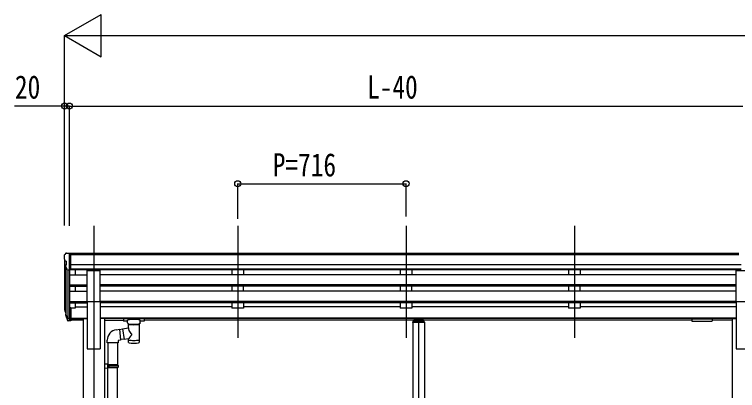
# Model space of a CAD drawing. Units: millimetres, scale not verified. Extents: x -12615 to 12615, y -8910 to 8910.
# Drawn here: x -6689 to -3614, y -3167 to -1566 of the extents above; entities that cross this region are included whole.
import ezdxf
from ezdxf.enums import TextEntityAlignment as Align

# ---------------------------------------------------------------- set-up
doc = ezdxf.new("R2010")
doc.units = ezdxf.units.MM
doc.header["$LTSCALE"] = 40
for name, color, linetype in [('0-3_YKK_12', 2, 'Continuous'), ('0-4_YKK_13', 4, 'Continuous'), ('0-5_YKK_A1', 4, 'Continuous'), ('0-6_YKK_D', 6, 'Continuous')]:
    doc.layers.add(name, color=color, linetype=linetype)
doc.styles.add('ＭＳ ゴシック', font='')
doc.styles.get('ＭＳ ゴシック').set_extended_font_data('MS Gothic')

msp = doc.modelspace()

# ---------------------------------------------------------------- linework, layer by layer
at = {"layer": '0-3_YKK_12'}
for p, q in [((-5739.7, -2465.76), (-5739.7, -2943.28)), ((-5023.7, -2465.76), (-5023.7, -2943.28)), ((-4307.7, -2465.76), (-4307.7, -2943.28)), ((-4970.2, -2870.17), (-4970.2, -5297.03))]:
    msp.add_line(p, q, dxfattribs=at)
msp.add_lwpolyline([(-6351.7, -2465.76), (-6351.7, -4990.16), (-6351.7, -5390.16), (-6351.7, -5640.16)], dxfattribs=at)
at = {"layer": '0-4_YKK_13'}
for p, q in [((-6470.79, -2582.71), (-6474.86, -2588.52)), ((-6467.7, -2582.14), (-6470.03, -2582.29)), ((-6467.7, -2582.14), (-6449.2, -2582.14)), ((-6455.7, -2655.13), (-6455.7, -2582.14)), ((-6449.2, -2582.14), (-6439.2, -2582.23)), ((-6449.2, -2654.13), (-6449.2, -2582.14)), ((-6439.2, -2583.75), (-6439.2, -2582.23)), ((-6477.7, -2591.52), (-6477.7, -2592.14)), ((-6475.17, -2613.33), (-6469.85, -2616.4)), ((-6463.32, -2653.32), (-6472.33, -2637.72)), ((-6469.7, -2616.66), (-6469.7, -2632.93)), ((-6455.7, -2655.13), (-6460.91, -2654.81)), ((-6449.2, -2654.13), (-6455.7, -2654.13)), ((-6324.2, -2787.59), (-6324.2, -2655.79)), ((-6379.2, -2787.59), (-6324.2, -2787.59)), ((-3619.2, -2787.59), (-3564.2, -2787.59)), ((-6474, -2828.68), (-6470.73, -2835.74)), ((-6455.7, -2815.87), (-6455.7, -2870.64)), ((-6449.2, -2815.87), (-6455.7, -2815.87)), ((-6449.2, -2815.87), (-6449.2, -2869.9)), ((-6474.6, -2830.06), (-6470.73, -2838)), ((-6472.29, -2841.33), (-6471.95, -2845.74)), ((-6471.95, -2845.74), (-6463.14, -2869.28)), ((-6471.34, -2845.17), (-6463.14, -2861.35)), ((-6462.13, -2860.22), (-6469.89, -2844.82)), ((-6449.2, -2856), (-6455.7, -2856)), ((-6139.7, -2859.78), (-6222.7, -2859.78)), ((-3806.7, -2859.78), (-3723.7, -2859.78)), ((-6455.7, -2860.9), (-6460.83, -2860.9)), ((-6455.7, -2862.71), (-6460.54, -2862.71)), ((-6455.7, -2870.64), (-6460.54, -2870.64)), ((-6449.2, -2860.88), (-6455.7, -2860.88)), ((-6449.2, -2869.9), (-6455.7, -2869.9)), ((-6224.7, -2860.45), (-6224.7, -2871.21)), ((-6139.7, -2861.96), (-6222.7, -2861.96)), ((-6208.2, -2871.87), (-6222.7, -2871.87)), ((-6208.2, -2878.68), (-6208.2, -2868.4)), ((-6204.1, -2900.75), (-6204.1, -2883.17)), ((-6158.3, -2883.18), (-6158.28, -2963.47)), ((-6154.2, -2878.68), (-6154.2, -2868.4)), ((-6139.7, -2871.87), (-6154.2, -2871.87)), ((-6137.7, -2860.45), (-6137.7, -2871.21)), ((-6137.7, -2860.64), (-6137.7, -2862.18)), ((-4995.7, -2875.66), (-4995.7, -2877.16)), ((-4944.7, -2877.16), (-4995.7, -2877.16)), ((-4946.2, -2874.16), (-4994.2, -2874.16)), ((-4992.7, -2869.7), (-4992.7, -2874.16)), ((-4990.2, -2867.13), (-4988.7, -2867.13)), ((-4990.2, -2869.64), (-4990.2, -2874.16)), ((-4990.2, -2869.64), (-4988.7, -2869.64)), ((-4990.2, -2871.53), (-4950.2, -2871.53)), ((-4951.7, -2861.21), (-4988.7, -2861.21)), ((-4988.7, -2861.21), (-4988.7, -2869.64)), ((-4988.7, -2863.7), (-4951.7, -2863.7)), ((-4986.1, -2866.13), (-4986.1, -2866.61)), ((-4982.65, -2868.02), (-4982.65, -2868.35)), ((-4980.69, -2867.69), (-4980.69, -2868.03)), ((-4980.2, -2866.78), (-4980.2, -2869.46)), ((-4979.71, -2867.69), (-4979.71, -2868.03)), ((-4977.75, -2868.35), (-4977.75, -2868.02)), ((-4974.3, -2866.13), (-4974.3, -2866.61)), ((-4966.1, -2866.13), (-4966.1, -2866.61)), ((-4962.65, -2868.02), (-4962.65, -2868.35)), ((-4960.69, -2867.69), (-4960.69, -2868.03)), ((-4960.2, -2866.78), (-4960.2, -2869.46)), ((-4959.71, -2867.69), (-4959.71, -2868.03)), ((-4957.75, -2868.35), (-4957.75, -2868.02)), ((-4954.3, -2866.13), (-4954.3, -2866.61)), ((-4951.7, -2861.21), (-4951.7, -2869.64)), ((-4951.7, -2867.13), (-4950.2, -2867.13)), ((-4951.7, -2869.64), (-4950.2, -2869.64)), ((-4950.2, -2869.64), (-4950.2, -2874.16)), ((-4947.7, -2874.16), (-4947.7, -2869.7)), ((-4944.7, -2875.66), (-4944.7, -2877.16)), ((-3808.7, -2860.45), (-3808.7, -2871.21)), ((-3808.7, -2860.64), (-3808.7, -2862.18)), ((-3806.7, -2861.96), (-3723.7, -2861.96)), ((-3806.7, -2871.87), (-3723.7, -2871.87)), ((-3721.7, -2860.45), (-3721.7, -2871.21)), ((-6255.06, -2908.22), (-6242.55, -2906.66)), ((-6229.03, -2906.54), (-6242.38, -2908.61)), ((-6229.32, -2904.66), (-6204.1, -2900.75)), ((-6229.32, -2904.66), (-6222.3, -2949.92)), ((-6222.59, -2948.04), (-6238.71, -2950.54)), ((-6204.1, -2947.09), (-6222.3, -2949.92)), ((-6204.12, -2963.47), (-6204.1, -2946.84)), ((-6294.46, -2964.23), (-6294.46, -2953.31)), ((-6248.46, -2964.23), (-6294.46, -2964.23)), ((-6292.5, -2964.23), (-6292.5, -3055.53)), ((-6250.5, -2964.23), (-6250.5, -3058.09)), ((-6290.5, -3055.59), (-6306.5, -3055.12)), ((-6306.5, -3055.12), (-6306.5, -3073.06)), ((-6290.5, -3072.59), (-6306.5, -3073.06)), ((-6290.5, -3057.59), (-6292.5, -3057.59)), ((-6249.5, -3058.09), (-6292.5, -3058.09)), ((-6248.5, -3060.09), (-6292.5, -3060.09)), ((-6248.5, -3068.09), (-6292.5, -3068.09)), ((-6249.5, -3070.09), (-6292.5, -3070.09)), ((-6292.5, -3914.78), (-6292.5, -3072.65)), ((-6290.5, -3057.59), (-6290.5, -3055.59)), ((-6290.5, -3072.59), (-6290.5, -3070.59)), ((-6288.02, -3060.09), (-6287.59, -3058.09)), ((-6250.5, -3917.34), (-6250.5, -3070.09)), ((-6248.5, -3060.09), (-6249.5, -3058.09)), ((-6248.5, -3068.09), (-6249.5, -3070.09)), ((-6248.5, -3060.09), (-6248.5, -3068.09))]:
    msp.add_line(p, q, dxfattribs=at)
for points in [[(-6379.2, -2787.59), (-6379.2, -2655.79), (-6324.2, -2655.79)], [(-3619.2, -2787.59), (-3619.2, -2655.79), (-3564.2, -2655.79)], [(-6222.7, -2859.78), (-6223.05, -2859.79), (-6223.58, -2859.81), (-6224.03, -2859.86), (-6224.34, -2859.94), (-6224.5, -2860.04), (-6224.62, -2860.18), (-6224.69, -2860.36), (-6224.7, -2860.45)], [(-6137.7, -2860.45), (-6137.74, -2860.25), (-6137.82, -2860.11), (-6137.92, -2860.02), (-6138.02, -2859.96), (-6138.14, -2859.91), (-6138.43, -2859.85), (-6138.92, -2859.81), (-6139.46, -2859.79), (-6139.7, -2859.78)], [(-3808.7, -2860.45), (-3808.66, -2860.25), (-3808.58, -2860.11), (-3808.48, -2860.02), (-3808.38, -2859.96), (-3808.26, -2859.91), (-3807.97, -2859.85), (-3807.48, -2859.81), (-3806.93, -2859.79), (-3806.7, -2859.78)], [(-3723.7, -2859.78), (-3723.35, -2859.79), (-3722.82, -2859.81), (-3722.37, -2859.86), (-3722.06, -2859.94), (-3721.89, -2860.04), (-3721.77, -2860.18), (-3721.71, -2860.36), (-3721.7, -2860.45)], [(-6222.7, -2871.87), (-6223.05, -2871.87), (-6223.58, -2871.84), (-6224.03, -2871.79), (-6224.34, -2871.71), (-6224.5, -2871.61), (-6224.62, -2871.48), (-6224.69, -2871.3), (-6224.7, -2871.21)], [(-6204.1, -2883.17), (-6204.33, -2883.07), (-6205.69, -2882.34), (-6206.8, -2881.49), (-6207.56, -2880.63), (-6208.02, -2879.73), (-6208.19, -2878.84)], [(-6154.24, -2878.62), (-6154.21, -2878.98), (-6154.46, -2879.94), (-6154.98, -2880.82), (-6155.78, -2881.66), (-6156.9, -2882.46), (-6158.3, -2883.18)], [(-6137.7, -2871.21), (-6137.74, -2871.4), (-6137.82, -2871.54), (-6137.92, -2871.63), (-6138.02, -2871.69), (-6138.14, -2871.74), (-6138.43, -2871.8), (-6138.92, -2871.85), (-6139.46, -2871.87), (-6139.7, -2871.87)], [(-4981.67, -2868.25), (-4981.48, -2868.27), (-4981.4, -2868.28), (-4981.29, -2868.28), (-4981.12, -2868.27), (-4980.98, -2868.24), (-4980.85, -2868.2), (-4980.76, -2868.15), (-4980.71, -2868.09)], [(-4979.69, -2868.09), (-4979.63, -2868.15), (-4979.54, -2868.2), (-4979.42, -2868.24), (-4979.27, -2868.27), (-4979.1, -2868.28), (-4979, -2868.28), (-4978.92, -2868.27), (-4978.73, -2868.25)], [(-4961.67, -2868.25), (-4961.48, -2868.27), (-4961.4, -2868.28), (-4961.29, -2868.28), (-4961.12, -2868.27), (-4960.98, -2868.24), (-4960.85, -2868.2), (-4960.76, -2868.15), (-4960.71, -2868.09)], [(-4959.69, -2868.09), (-4959.63, -2868.15), (-4959.54, -2868.2), (-4959.42, -2868.24), (-4959.27, -2868.27), (-4959.1, -2868.28), (-4959, -2868.28), (-4958.92, -2868.27), (-4958.73, -2868.25)], [(-3808.7, -2871.21), (-3808.66, -2871.4), (-3808.58, -2871.54), (-3808.48, -2871.63), (-3808.38, -2871.69), (-3808.26, -2871.74), (-3807.97, -2871.8), (-3807.48, -2871.85), (-3806.93, -2871.87), (-3806.7, -2871.87)], [(-3723.7, -2871.87), (-3723.35, -2871.87), (-3722.82, -2871.84), (-3722.37, -2871.79), (-3722.06, -2871.71), (-3721.89, -2871.61), (-3721.77, -2871.48), (-3721.71, -2871.3), (-3721.7, -2871.21)], [(-6242.55, -2906.66), (-6238.54, -2952.49), (-6248.46, -2954.23), (-6248.46, -2964.23)], [(-6290.5, -3070.59), (-6292.5, -3070.59), (-6292.5, -3057.59)], [(-6288.02, -3060.09), (-6288.02, -3068.09), (-6287.59, -3070.09)]]:
    msp.add_lwpolyline(points, dxfattribs=at)
for centre, radius, start, end in [((-6469.97, -2583.28), 1, 93.5, 145), ((-6474.7, -2591.52), 3, 93, 180), ((-6275.7, -2592.14), 202, 180, 184.94904), ((-6470.79, -2608.96), 6.18, 185.7035, 224.99897), ((-6469.73, -2636.22), 3, 94.7167, 210), ((-6470, -2632.93), 0.3, 274.7167, 0), ((-6470, -2616.66), 0.3, 0, 60), ((-6460.73, -2651.82), 3, 210, 266.5), ((-6446.52, -2820.94), 29.53, 186.50806, 197.98144), ((-6445.11, -2819.18), 30.41, 187.1552, 198.19734), ((-4994.2, -2875.66), 1.5, 90, 180), ((-4946.2, -2875.66), 1.5, 0, 90), ((-6248.55, -2953.67), 45.91, 98.14944, 179.55845)]:
    msp.add_arc(centre, radius, start, end, dxfattribs=at)
for centre, major_axis, ratio, start_param, end_param in [((-6387.05, -2821.37), (-89.06, 1.43), 0.57596, 6.1962358, 6.3678173), ((-6387.84, -2814.7), (87.93, 4.42), 0.541684, 3.0659337, 3.2228513), ((-6470.99, -2841.33), (1.3, 0), 0.90356, 1.3700892, 3.347195), ((-6385.07, -2825.14), (-89.07, 0), 0.90356, 0.2056023, 0.2515348), ((-6385.78, -2821.28), (-88.05, 0), 0.90356, 0.2662965, 0.3003836), ((-6460.54, -2859.99), (-3, 0), 0.90356, 0.5235988, 1.5707963), ((-6460.54, -2867.93), (3, 0), 0.90356, 3.6651914, 4.712389), ((-6460.83, -2859.54), (-1.5, 0), 0.90356, 0.5235988, 1.5707963), ((-6222.7, -2862.18), (-2, 0), 0.109601, 4.712389, 6.2831853), ((-6181.2, -2868.4), (-27, 0), 0.122176, 3.1415927, 6.2831853), ((-6192.2, -2878.68), (-16, 0), 0.361356, 0, 0.0194874), ((-6181.19, -2883.63), (-22.92, 0.42), 0.07247, 0.0008089, 1.5716053), ((-6181.19, -2885.26), (-22.92, 0.42), 0.07247, 0.0008089, 1.5716053), ((-6181.21, -2883.63), (22.91, 0.42), 0.072511, 4.711586, 6.2823824), ((-6181.21, -2885.26), (22.91, 0.42), 0.072511, 4.711586, 6.2823824), ((-6139.7, -2862.18), (-2, 0), 0.109601, 3.1415927, 4.712389), ((-4990.2, -2869.7), (0, 2.57), 0.97237, 6.2831853, 7.8539816), ((-4980.2, -2866.13), (5.9, 0), 0.342073, 0, 3.1415927), ((-4980.2, -2860.84), (8.02, 0), 0.939674, 4.4018361, 4.5279947), ((-4980.2, -2861.18), (8.02, 0), 0.939674, 4.4018361, 4.5279947), ((-4980.2, -2860.17), (8.02, 0), 0.939674, 4.6512338, 4.7735441), ((-4980.2, -2860.84), (-8.02, 0), 0.939674, 1.7551906, 1.8813492), ((-4980.2, -2861.18), (-8.02, 0), 0.939674, 1.7551906, 1.8813492), ((-4960.2, -2866.13), (5.9, 0), 0.342073, 0, 3.1415927), ((-4960.2, -2860.84), (8.02, 0), 0.939674, 4.4018361, 4.5279947), ((-4960.2, -2861.18), (8.02, 0), 0.939674, 4.4018361, 4.5279947), ((-4960.2, -2860.17), (8.02, 0), 0.939674, 4.6512338, 4.7735441), ((-4960.2, -2860.84), (-8.02, 0), 0.939674, 1.7551906, 1.8813492), ((-4960.2, -2861.18), (-8.02, 0), 0.939674, 1.7551906, 1.8813492), ((-4950.2, -2869.7), (0, 2.57), 0.97237, 4.712389, 6.2831853), ((-3806.7, -2862.18), (2, 0), 0.109601, 1.5707963, 3.1415927), ((-3723.7, -2862.18), (2, 0), 0.109601, 0, 1.5707963), ((-6181.2, -2927.29), (22.81, -26.62), 0.234429, 3.1563334, 4.5976381), ((-6183.75, -2924.65), (-20.32, -22.25), 0.045535, 4.9756507, 6.2441899), ((-6181.2, -2951.03), (-22.91, 0), 0.122865, 6.2831853, 9.424778), ((-6181.2, -2963.47), (-22.92, 0), 0.101955, 6.2829723, 9.4248207)]:
    msp.add_ellipse(centre, major_axis=major_axis, ratio=ratio, start_param=start_param, end_param=end_param, dxfattribs=at)
for centre in [(-4980.2, -2866.61), (-4960.2, -2866.61)]:
    msp.add_ellipse(centre, major_axis=(5.9, 0), ratio=0.342073, dxfattribs=at)
at = {"layer": '0-5_YKK_A1'}
for p, q in [((-6475.7, -2612.72), (-6475.7, -2815.5)), ((-3608.2, -2583.75), (-6449.2, -2583.75)), ((-3608.2, -2588.96), (-6449.2, -2588.96)), ((-6470.73, -2640.49), (-6470.73, -2842.21)), ((-6455.7, -2623.25), (-6455.7, -2815.87)), ((-3598.2, -2632.5), (-6449.2, -2632.5)), ((-6461.7, -2654.65), (-6461.71, -2860.64)), ((-6455.7, -2674.17), (-6379.2, -2674.17)), ((-3598.2, -2650.35), (-6449.2, -2650.35)), ((-3598.2, -2653.6), (-6449.2, -2653.6)), ((-6430.7, -2653.6), (-6430.7, -2674.17)), ((-3619.2, -2674.17), (-6324.2, -2674.17)), ((-5764.7, -2653.69), (-5764.7, -2674.17)), ((-5714.7, -2674.17), (-5764.7, -2674.17)), ((-5714.7, -2653.69), (-5714.7, -2674.17)), ((-5048.7, -2653.69), (-5048.7, -2674.17)), ((-4998.7, -2674.17), (-5048.7, -2674.17)), ((-4998.7, -2653.69), (-4998.7, -2674.17)), ((-4332.7, -2653.69), (-4332.7, -2674.17)), ((-4282.7, -2674.17), (-4332.7, -2674.17)), ((-4282.7, -2653.69), (-4282.7, -2674.17)), ((-6455.7, -2717.54), (-6379.2, -2717.54)), ((-6455.7, -2719.03), (-6379.2, -2719.03)), ((-6455.7, -2723.35), (-6379.2, -2723.35)), ((-6430.7, -2723.35), (-6430.7, -2744.27)), ((-3619.2, -2717.54), (-6324.2, -2717.54)), ((-3619.2, -2719.03), (-6324.2, -2719.03)), ((-3619.2, -2723.35), (-6324.2, -2723.35)), ((-5764.7, -2723.35), (-5764.7, -2744.27)), ((-5714.7, -2744.27), (-5714.7, -2723.35)), ((-5048.7, -2723.35), (-5048.7, -2744.27)), ((-4998.7, -2744.27), (-4998.7, -2723.35)), ((-4332.7, -2723.35), (-4332.7, -2744.27)), ((-4282.7, -2744.27), (-4282.7, -2723.35)), ((-6455.7, -2744.27), (-6379.2, -2744.27)), ((-3619.2, -2744.27), (-6324.2, -2744.27)), ((-5714.7, -2744.27), (-5764.7, -2744.27)), ((-4998.7, -2744.27), (-5048.7, -2744.27)), ((-4282.7, -2744.27), (-4332.7, -2744.27)), ((-6455.7, -2787.64), (-6379.2, -2787.64)), ((-6455.7, -2789.14), (-6379.2, -2789.14)), ((-6455.7, -2793.45), (-6379.2, -2793.45)), ((-6430.7, -2793.45), (-6430.7, -2816.5)), ((-6379.2, -2787.59), (-6379.2, -2990.16)), ((-6324.2, -2787.59), (-6324.2, -2990.16)), ((-3619.2, -2787.64), (-6324.2, -2787.64)), ((-3619.2, -2789.14), (-6324.2, -2789.14)), ((-3619.2, -2793.45), (-6324.2, -2793.45)), ((-5764.7, -2793.45), (-5764.7, -2816.5)), ((-5714.7, -2793.45), (-5714.7, -2816.5)), ((-5048.7, -2793.45), (-5048.7, -2816.5)), ((-4998.7, -2793.45), (-4998.7, -2816.5)), ((-4332.7, -2793.45), (-4332.7, -2816.5)), ((-4282.7, -2793.45), (-4282.7, -2816.5)), ((-6430.7, -2816.5), (-6449.2, -2816.5)), ((-6430.7, -2811.56), (-6379.2, -2811.56)), ((-5764.7, -2811.56), (-6324.2, -2811.56)), ((-5714.7, -2816.5), (-5764.7, -2816.5)), ((-5048.7, -2811.56), (-5714.7, -2811.56)), ((-4998.7, -2816.5), (-5048.7, -2816.5)), ((-4332.7, -2811.56), (-4998.7, -2811.56)), ((-4282.7, -2816.5), (-4332.7, -2816.5)), ((-3619.2, -2811.56), (-4282.7, -2811.56)), ((-6449.2, -2858.57), (-6379.2, -2858.57)), ((-6449.2, -2859.97), (-6379.2, -2859.97)), ((-3619.2, -2858.57), (-6324.2, -2858.57)), ((-3619.2, -2859.97), (-6324.2, -2859.97)), ((-6396.9, -2867.66), (-6449.2, -2867.66)), ((-6396.9, -2861.16), (-6379.2, -2861.16)), ((-6396.9, -2861.16), (-6396.9, -5490.16)), ((-6306.5, -2861.16), (-6324.2, -2861.16)), ((-6306.5, -2861.16), (-6306.5, -5490.16)), ((-6306.5, -2867.66), (-6224.7, -2867.66)), ((-3808.7, -2867.66), (-6137.7, -2867.66)), ((-4995.2, -2877.16), (-4995.2, -5240.16)), ((-4945.2, -2877.16), (-4945.2, -5240.16)), ((-3636.9, -2867.66), (-3721.7, -2867.66)), ((-3636.9, -2861.16), (-3619.2, -2861.16)), ((-3636.9, -2861.16), (-3636.9, -5490.16)), ((-6379.2, -2990.16), (-6324.2, -2990.16))]:
    msp.add_line(p, q, dxfattribs=at)
msp.add_lwpolyline([(-3619.2, -2787.59), (-3619.2, -2990.16), (-3564.2, -2990.16)], dxfattribs=at)
at = {"layer": '0-6_YKK_D'}
for p, q in [((-6475.7, -1656.18), (-6319.82, -1566.18)), ((-6319.82, -1746.18), (-6319.82, -1566.18)), ((-6475.7, -2463.76), (-6475.7, -1655.18)), ((-6475.7, -1656.18), (-6319.82, -1746.18)), ((-6475.7, -1656.18), (-6163.93, -1656.18)), ((-6295.7, -1656.18), (1976.3, -1656.18)), ((-6475.7, -2464.76), (-6475.7, -1955.18)), ((-6455.7, -2465.76), (-6455.7, -1955.18)), ((-6455.7, -2465.76), (-6455.7, -1955.18)), ((-6455.7, -1956.18), (-3591.7, -1956.18)), ((-5739.7, -2436.87), (-5739.7, -2285.77)), ((-5739.7, -2286.77), (-5023.7, -2286.77)), ((-5023.7, -2425.73), (-5023.7, -2285.77))]:
    msp.add_line(p, q, dxfattribs=at)
msp.add_lwpolyline([(-6455.7, -1956.18), (-6475.7, -1956.18), (-6689.1, -1956.18)], dxfattribs=at)
for centre in [(-6475.7, -1956.18), (-6455.7, -1956.18), (-6455.7, -1956.18), (-5739.7, -2286.77), (-5023.7, -2286.77)]:
    msp.add_circle(centre, 12.75, dxfattribs=at)

# ---------------------------------------------------------------- texts
at = {"layer": '0-6_YKK_D', "style": 'ＭＳ ゴシック', "width": 0.8}
for s, p in [('20', (-6687.1, -1954.18)), ('L-40', (-5189.3, -1954.18)), ('P=716', (-5590.5, -2285.47))]:
    msp.add_text(s, height=98.97, dxfattribs=at).set_placement(p, align=Align.BOTTOM_LEFT)

doc.saveas('drawing.dxf')
